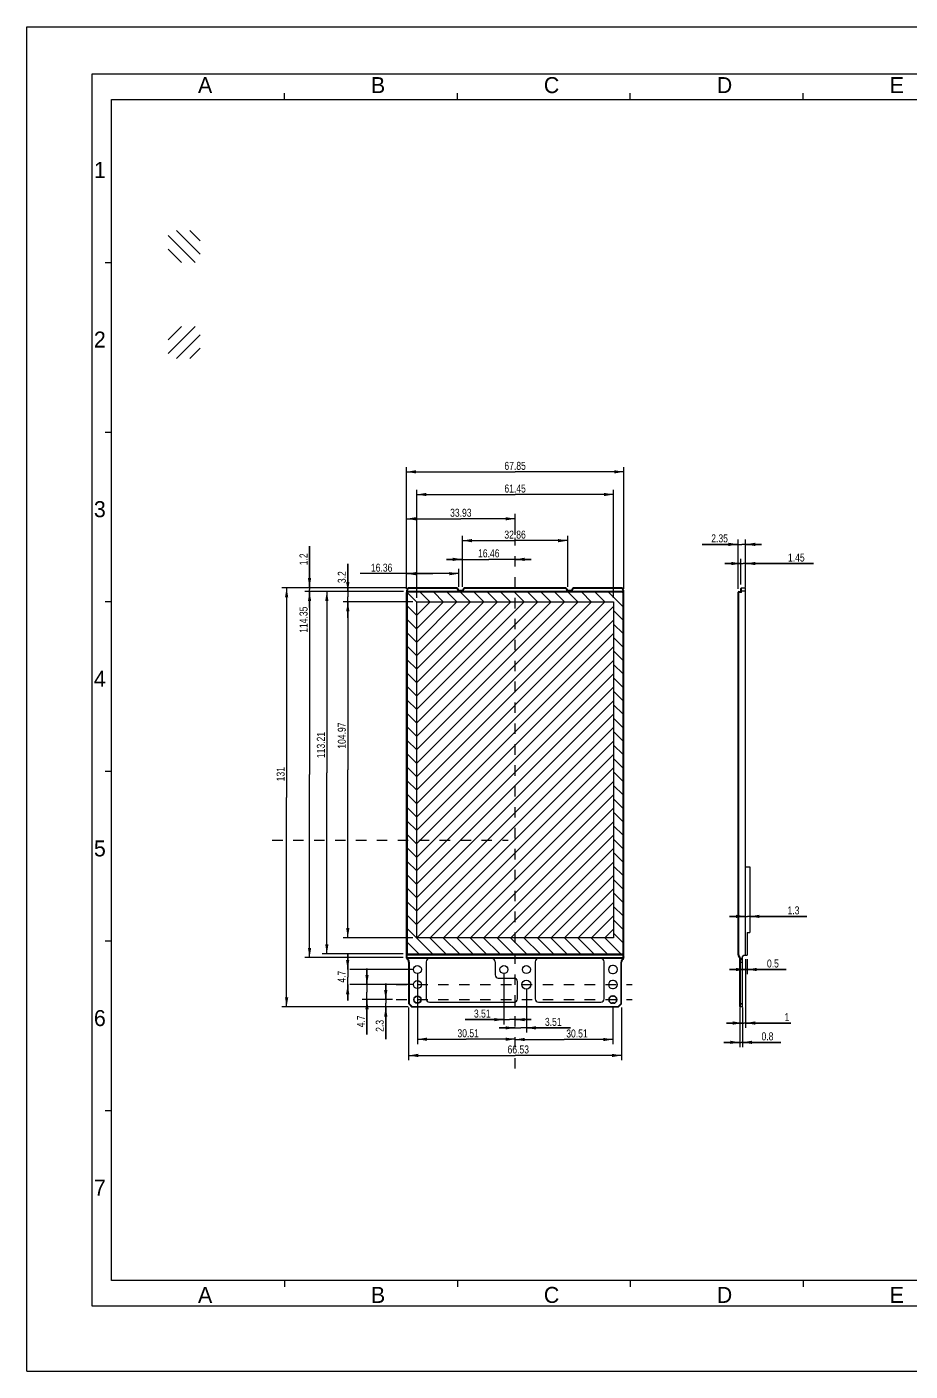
# Model space of a CAD drawing. Header units: millimetres. Extents: x 0 to 594, y 0 to 420.
# Drawn here: x 0 to 275.8, y 0 to 420 of the extents above; entities that cross this region are included whole.
import ezdxf

# ---------------------------------------------------------------- set-up
doc = ezdxf.new("R2010")
doc.units = ezdxf.units.MM
doc.header["$LTSCALE"] = 32.67
doc.linetypes.add('DASHED', pattern=[0.2, 0.1, -0.1])
doc.layers.get('0').update_dxf_attribs({"linetype": 'CONTINUOUS'})
doc.layers.add('5_CURVES', color=7, linetype='CONTINUOUS')
doc.layers.add('6_SURFS', color=7, linetype='CONTINUOUS')
doc.styles.get("Standard").update_dxf_attribs({"font": 'txt', "width": 0.8})
doc.styles.add('TEXTSTYLE_2', font='txt')
doc.dimstyles.new('DIMSTYLE_1', dxfattribs={"dimtxt": 2.5, "dimasz": 3, "dimexe": 1.5, "dimexo": 1.2, "dimtad": 1, "dimdsep": 46, "dimtxsty": 'STANDARD', "dimblk": '_FILLED', "dimblk1": '_FILLED', "dimblk2": '_FILLED', "dimcen": 0.09, "dimazin": 2, "dimtp": 0.01, "dimtm": 0.01, "dimtfac": 1, "dimtofl": 0, "dimtmove": 0, "dimatfit": 3, "dimldrblk": '_FILLED', "dimfxl": 1, "dimtolj": 1, "dimarcsym": 0})

# ---------------------------------------------------------------- blocks, each defined once
blk = doc.blocks.new('_FILLED')
at = {"color": 0, "linetype": 'BYBLOCK'}
blk.add_solid([(0, 0), (-1, 0.17), (-1, -0.17)], dxfattribs=at)
blk = doc.blocks.new('*D0')
at = {"color": 7, "linetype": 'CONTINUOUS'}
for p, q in [((136, 253.63), (131, 253.63)), ((131, 253.63), (144.23, 253.63)), ((136, 245.07), (136, 255.13)), ((157.46, 253.63), (144.23, 253.63)), ((152.46, 253.63), (157.46, 253.63))]:
    blk.add_line(p, q, dxfattribs=at)
at = {"color": 7, "linetype": 'CONTINUOUS', "xscale": 3, "yscale": 3, "zscale": 3}
blk.add_blockref('_FILLED', (136, 253.63), dxfattribs=at)
at = {"color": 7, "linetype": 'CONTINUOUS', "xscale": 3, "yscale": 3, "zscale": 3, "rotation": 180}
blk.add_blockref('_FILLED', (152.46, 253.63), dxfattribs=at)
at = {"color": 7, "linetype": 'CONTINUOUS', "insert": (144.23, 256.76), "char_height": 2.5, "width": 10, "attachment_point": 2, "line_spacing_factor": 0.9}
blk.add_mtext('16.46', dxfattribs=at)
blk = doc.blocks.new('*D1')
at = {"color": 7, "linetype": 'CONTINUOUS'}
for p, q in [((118.54, 244.97), (118.54, 267.81)), ((118.54, 266.31), (135.5, 266.31)), ((152.46, 266.31), (135.5, 266.31)), ((152.46, 261.33), (152.46, 267.81))]:
    blk.add_line(p, q, dxfattribs=at)
at = {"color": 7, "linetype": 'CONTINUOUS', "xscale": 3, "yscale": 3, "zscale": 3, "rotation": 180}
blk.add_blockref('_FILLED', (118.54, 266.31), dxfattribs=at)
at = {"color": 7, "linetype": 'CONTINUOUS', "xscale": 3, "yscale": 3, "zscale": 3}
blk.add_blockref('_FILLED', (152.46, 266.31), dxfattribs=at)
at = {"color": 7, "linetype": 'CONTINUOUS', "insert": (135.5, 269.44), "char_height": 2.5, "width": 10, "attachment_point": 2, "line_spacing_factor": 0.9}
blk.add_mtext('33.93', dxfattribs=at)
blk = doc.blocks.new('*D2')
at = {"color": 7, "linetype": 'CONTINUOUS'}
for p, q in [((155.97, 119.57), (155.97, 105.75)), ((152.46, 107.25), (147.46, 107.25)), ((147.46, 107.25), (154.22, 107.25)), ((169.77, 107.25), (154.22, 107.25)), ((155.97, 107.25), (169.77, 107.25))]:
    blk.add_line(p, q, dxfattribs=at)
at = {"color": 7, "linetype": 'CONTINUOUS', "xscale": 3, "yscale": 3, "zscale": 3}
blk.add_blockref('_FILLED', (152.46, 107.25), dxfattribs=at)
at = {"color": 7, "linetype": 'CONTINUOUS', "xscale": 3, "yscale": 3, "zscale": 3, "rotation": 180}
blk.add_blockref('_FILLED', (155.97, 107.25), dxfattribs=at)
at = {"color": 7, "linetype": 'CONTINUOUS', "insert": (161.77, 110.37), "char_height": 2.5, "width": 8, "attachment_point": 1, "line_spacing_factor": 0.9}
blk.add_mtext('3.51', dxfattribs=at)
blk = doc.blocks.new('*D3')
at = {"color": 7, "linetype": 'CONTINUOUS'}
for p, q in [((148.95, 124.27), (148.95, 108.33)), ((148.95, 109.83), (136.81, 109.83)), ((136.81, 109.83), (150.71, 109.83)), ((157.46, 109.83), (150.71, 109.83)), ((152.46, 109.83), (157.46, 109.83))]:
    blk.add_line(p, q, dxfattribs=at)
at = {"color": 7, "linetype": 'CONTINUOUS', "xscale": 3, "yscale": 3, "zscale": 3}
blk.add_blockref('_FILLED', (148.95, 109.83), dxfattribs=at)
at = {"color": 7, "linetype": 'CONTINUOUS', "xscale": 3, "yscale": 3, "zscale": 3, "rotation": 180}
blk.add_blockref('_FILLED', (152.46, 109.83), dxfattribs=at)
at = {"color": 7, "linetype": 'CONTINUOUS', "insert": (144.81, 112.96), "char_height": 2.5, "width": 8, "attachment_point": 3, "line_spacing_factor": 0.9}
blk.add_mtext('3.51', dxfattribs=at)
blk = doc.blocks.new('*D4')
at = {"color": 7, "linetype": 'CONTINUOUS'}
for p, q in [((121.95, 124.27), (121.95, 102.2)), ((121.95, 103.7), (137.21, 103.7)), ((152.46, 103.7), (137.21, 103.7))]:
    blk.add_line(p, q, dxfattribs=at)
at = {"color": 7, "linetype": 'CONTINUOUS', "xscale": 3, "yscale": 3, "zscale": 3, "rotation": 180}
blk.add_blockref('_FILLED', (121.95, 103.7), dxfattribs=at)
at = {"color": 7, "linetype": 'CONTINUOUS', "xscale": 3, "yscale": 3, "zscale": 3}
blk.add_blockref('_FILLED', (152.46, 103.7), dxfattribs=at)
at = {"color": 7, "linetype": 'CONTINUOUS', "insert": (137.79, 106.82), "char_height": 2.5, "width": 10, "attachment_point": 2, "line_spacing_factor": 0.9}
blk.add_mtext('30.51', dxfattribs=at)
blk = doc.blocks.new('*D5')
at = {"color": 7, "linetype": 'CONTINUOUS'}
for p, q in [((182.97, 113.72), (182.97, 102.11)), ((152.46, 103.61), (167.72, 103.61)), ((182.97, 103.61), (167.72, 103.61))]:
    blk.add_line(p, q, dxfattribs=at)
at = {"color": 7, "linetype": 'CONTINUOUS', "xscale": 3, "yscale": 3, "zscale": 3, "rotation": 180}
blk.add_blockref('_FILLED', (152.46, 103.61), dxfattribs=at)
at = {"color": 7, "linetype": 'CONTINUOUS', "xscale": 3, "yscale": 3, "zscale": 3}
blk.add_blockref('_FILLED', (182.97, 103.61), dxfattribs=at)
at = {"color": 7, "linetype": 'CONTINUOUS', "insert": (171.77, 106.74), "char_height": 2.5, "width": 10, "attachment_point": 2, "line_spacing_factor": 0.9}
blk.add_mtext('30.51', dxfattribs=at)
blk = doc.blocks.new('*D6')
at = {"color": 7, "linetype": 'CONTINUOUS'}
for p, q in [((112.06, 116.07), (112.06, 121.07)), ((112.06, 121.07), (112.06, 114.92)), ((114.15, 116.07), (110.56, 116.07)), ((119.08, 113.77), (110.56, 113.77)), ((112.06, 103.73), (112.06, 114.92)), ((112.06, 113.77), (112.06, 103.73))]:
    blk.add_line(p, q, dxfattribs=at)
at = {"color": 7, "linetype": 'CONTINUOUS', "xscale": 3, "yscale": 3, "zscale": 3}
for p, rotation in [((112.06, 116.07), 270), ((112.06, 113.77), 90)]:
    blk.add_blockref('_FILLED', p, dxfattribs=dict(at, rotation=rotation))
at = {"color": 7, "linetype": 'CONTINUOUS', "insert": (108.93, 109.73), "char_height": 2.5, "width": 6, "attachment_point": 3, "rotation": 90, "line_spacing_factor": 0.9}
blk.add_mtext('2.3', dxfattribs=at)
blk = doc.blocks.new('*D7')
at = {"color": 7, "linetype": 'CONTINUOUS'}
for p, q in [((106.2, 120.77), (106.2, 125.77)), ((106.2, 125.77), (106.2, 118.42)), ((114.15, 120.77), (104.7, 120.77)), ((106.2, 105.13), (106.2, 118.42)), ((114.15, 116.07), (104.7, 116.07)), ((106.2, 116.07), (106.2, 105.13))]:
    blk.add_line(p, q, dxfattribs=at)
at = {"color": 7, "linetype": 'CONTINUOUS', "xscale": 3, "yscale": 3, "zscale": 3}
for p, rotation in [((106.2, 120.77), 270), ((106.2, 116.07), 90)]:
    blk.add_blockref('_FILLED', p, dxfattribs=dict(at, rotation=rotation))
at = {"color": 7, "linetype": 'CONTINUOUS', "insert": (103.07, 111.13), "char_height": 2.5, "width": 6, "attachment_point": 3, "rotation": 90, "line_spacing_factor": 0.9}
blk.add_mtext('4.7', dxfattribs=at)
blk = doc.blocks.new('*D8')
at = {"color": 7, "linetype": 'CONTINUOUS'}
for p, q in [((118.54, 244.47), (118.54, 282.48)), ((186.39, 244.47), (186.39, 282.48)), ((118.54, 280.98), (152.46, 280.98)), ((186.39, 280.98), (152.46, 280.98))]:
    blk.add_line(p, q, dxfattribs=at)
at = {"color": 7, "linetype": 'CONTINUOUS', "xscale": 3, "yscale": 3, "zscale": 3, "rotation": 180}
blk.add_blockref('_FILLED', (118.54, 280.98), dxfattribs=at)
at = {"color": 7, "linetype": 'CONTINUOUS', "xscale": 3, "yscale": 3, "zscale": 3}
blk.add_blockref('_FILLED', (186.39, 280.98), dxfattribs=at)
at = {"color": 7, "linetype": 'CONTINUOUS', "insert": (152.46, 284.1), "char_height": 2.5, "width": 10, "attachment_point": 2, "line_spacing_factor": 0.9}
blk.add_mtext('67.85', dxfattribs=at)
blk = doc.blocks.new('*D9')
at = {"color": 7, "linetype": 'CONTINUOUS'}
for p, q in [((136, 245.07), (136, 260.98)), ((168.87, 245.07), (168.87, 260.98)), ((136, 259.48), (152.44, 259.48)), ((168.87, 259.48), (152.44, 259.48))]:
    blk.add_line(p, q, dxfattribs=at)
at = {"color": 7, "linetype": 'CONTINUOUS', "xscale": 3, "yscale": 3, "zscale": 3, "rotation": 180}
blk.add_blockref('_FILLED', (136, 259.48), dxfattribs=at)
at = {"color": 7, "linetype": 'CONTINUOUS', "xscale": 3, "yscale": 3, "zscale": 3}
blk.add_blockref('_FILLED', (168.87, 259.48), dxfattribs=at)
at = {"color": 7, "linetype": 'CONTINUOUS', "insert": (152.44, 262.61), "char_height": 2.5, "width": 10, "attachment_point": 2, "line_spacing_factor": 0.9}
blk.add_mtext('32.86', dxfattribs=at)
blk = doc.blocks.new('*D10')
at = {"color": 7, "linetype": 'CONTINUOUS'}
for p, q in [((126.72, 249.16), (104.12, 249.16)), ((118.54, 244.97), (118.54, 250.66)), ((118.54, 249.16), (126.72, 249.16)), ((134.89, 249.16), (126.72, 249.16)), ((134.89, 245.07), (134.89, 250.66))]:
    blk.add_line(p, q, dxfattribs=at)
at = {"color": 7, "linetype": 'CONTINUOUS', "xscale": 3, "yscale": 3, "zscale": 3, "rotation": 180}
blk.add_blockref('_FILLED', (118.54, 249.16), dxfattribs=at)
at = {"color": 7, "linetype": 'CONTINUOUS', "xscale": 3, "yscale": 3, "zscale": 3}
blk.add_blockref('_FILLED', (134.89, 249.16), dxfattribs=at)
at = {"color": 7, "linetype": 'CONTINUOUS', "insert": (114.12, 252.28), "char_height": 2.5, "width": 10, "attachment_point": 3, "line_spacing_factor": 0.9}
blk.add_mtext('16.36', dxfattribs=at)
blk = doc.blocks.new('*D11')
at = {"color": 7, "linetype": 'CONTINUOUS'}
for p, q in [((88.26, 244.77), (88.26, 257.8)), ((88.26, 257.8), (88.26, 244.17)), ((118.34, 244.77), (86.76, 244.77)), ((88.26, 238.57), (88.26, 244.17)), ((117.64, 243.57), (86.76, 243.57)), ((88.26, 243.57), (88.26, 238.57))]:
    blk.add_line(p, q, dxfattribs=at)
at = {"color": 7, "linetype": 'CONTINUOUS', "xscale": 3, "yscale": 3, "zscale": 3}
for p, rotation in [((88.26, 244.77), 270), ((88.26, 243.57), 90)]:
    blk.add_blockref('_FILLED', p, dxfattribs=dict(at, rotation=rotation))
at = {"color": 7, "linetype": 'CONTINUOUS', "insert": (85.13, 251.8), "char_height": 2.5, "width": 6, "attachment_point": 1, "rotation": 90, "line_spacing_factor": 0.9}
blk.add_mtext('1.2', dxfattribs=at)
blk = doc.blocks.new('*D12')
at = {"color": 7, "linetype": 'CONTINUOUS'}
for p, q in [((118.34, 244.77), (79.6, 244.77)), ((81.1, 244.77), (81.1, 179.27)), ((81.1, 113.77), (81.1, 179.27)), ((119.08, 113.77), (79.6, 113.77))]:
    blk.add_line(p, q, dxfattribs=at)
at = {"color": 7, "linetype": 'CONTINUOUS', "xscale": 3, "yscale": 3, "zscale": 3}
for p, rotation in [((81.1, 244.77), 90), ((81.1, 113.77), 270)]:
    blk.add_blockref('_FILLED', p, dxfattribs=dict(at, rotation=rotation))
at = {"color": 7, "linetype": 'CONTINUOUS', "insert": (77.98, 186.51), "char_height": 2.5, "width": 6, "attachment_point": 2, "rotation": 90, "line_spacing_factor": 0.9}
blk.add_mtext('131', dxfattribs=at)
blk = doc.blocks.new('*D13')
at = {"color": 7, "linetype": 'CONTINUOUS'}
for p, q in [((117.64, 243.57), (86.76, 243.57)), ((88.26, 243.57), (88.26, 186.4)), ((88.26, 129.22), (88.26, 186.4)), ((117.54, 129.22), (86.76, 129.22))]:
    blk.add_line(p, q, dxfattribs=at)
at = {"color": 7, "linetype": 'CONTINUOUS', "xscale": 3, "yscale": 3, "zscale": 3}
for p, rotation in [((88.26, 243.57), 90), ((88.26, 129.22), 270)]:
    blk.add_blockref('_FILLED', p, dxfattribs=dict(at, rotation=rotation))
at = {"color": 7, "linetype": 'CONTINUOUS', "insert": (85.13, 234.77), "char_height": 2.5, "width": 12, "attachment_point": 2, "rotation": 90, "line_spacing_factor": 0.9}
blk.add_mtext('114.35', dxfattribs=at)
blk = doc.blocks.new('*D14')
at = {"color": 7, "linetype": 'CONTINUOUS'}
for p, q in [((120.54, 240.37), (98.71, 240.37)), ((100.21, 240.37), (100.21, 187.88)), ((100.21, 135.4), (100.21, 187.88)), ((120.54, 135.4), (98.71, 135.4))]:
    blk.add_line(p, q, dxfattribs=at)
at = {"color": 7, "linetype": 'CONTINUOUS', "xscale": 3, "yscale": 3, "zscale": 3}
for p, rotation in [((100.21, 240.37), 90), ((100.21, 135.4), 270)]:
    blk.add_blockref('_FILLED', p, dxfattribs=dict(at, rotation=rotation))
at = {"color": 7, "linetype": 'CONTINUOUS', "insert": (97.08, 198.56), "char_height": 2.5, "width": 12, "attachment_point": 2, "rotation": 90, "line_spacing_factor": 0.9}
blk.add_mtext('104.97', dxfattribs=at)
blk = doc.blocks.new('*D15')
at = {"color": 7, "linetype": 'CONTINUOUS'}
for p, q in [((100.21, 243.57), (100.21, 252.2)), ((100.21, 252.2), (100.21, 241.97)), ((117.64, 243.57), (98.71, 243.57)), ((120.54, 240.37), (98.71, 240.37)), ((100.21, 235.37), (100.21, 241.97)), ((100.21, 240.37), (100.21, 235.37))]:
    blk.add_line(p, q, dxfattribs=at)
at = {"color": 7, "linetype": 'CONTINUOUS', "xscale": 3, "yscale": 3, "zscale": 3}
for p, rotation in [((100.21, 243.57), 270), ((100.21, 240.37), 90)]:
    blk.add_blockref('_FILLED', p, dxfattribs=dict(at, rotation=rotation))
at = {"color": 7, "linetype": 'CONTINUOUS', "insert": (97.08, 246.2), "char_height": 2.5, "width": 6, "attachment_point": 1, "rotation": 90, "line_spacing_factor": 0.9}
blk.add_mtext('3.2', dxfattribs=at)
blk = doc.blocks.new('*D16')
at = {"color": 7, "linetype": 'CONTINUOUS'}
for p, q in [((117.64, 243.57), (92.16, 243.57)), ((93.66, 243.57), (93.66, 186.97)), ((93.66, 130.36), (93.66, 186.97)), ((117.54, 130.36), (92.16, 130.36))]:
    blk.add_line(p, q, dxfattribs=at)
at = {"color": 7, "linetype": 'CONTINUOUS', "xscale": 3, "yscale": 3, "zscale": 3}
for p, rotation in [((93.66, 243.57), 90), ((93.66, 130.36), 270)]:
    blk.add_blockref('_FILLED', p, dxfattribs=dict(at, rotation=rotation))
at = {"color": 7, "linetype": 'CONTINUOUS', "insert": (90.54, 195.63), "char_height": 2.5, "width": 12, "attachment_point": 2, "rotation": 90, "line_spacing_factor": 0.9}
blk.add_mtext('113.21', dxfattribs=at)
blk = doc.blocks.new('*D17')
at = {"color": 7, "linetype": 'CONTINUOUS'}
for p, q in [((121.74, 241.57), (121.74, 275.39)), ((121.74, 273.89), (152.46, 273.89)), ((183.19, 273.89), (152.46, 273.89)), ((183.19, 241.57), (183.19, 275.39))]:
    blk.add_line(p, q, dxfattribs=at)
at = {"color": 7, "linetype": 'CONTINUOUS', "xscale": 3, "yscale": 3, "zscale": 3, "rotation": 180}
blk.add_blockref('_FILLED', (121.74, 273.89), dxfattribs=at)
at = {"color": 7, "linetype": 'CONTINUOUS', "xscale": 3, "yscale": 3, "zscale": 3}
blk.add_blockref('_FILLED', (183.19, 273.89), dxfattribs=at)
at = {"color": 7, "linetype": 'CONTINUOUS', "insert": (152.46, 277.01), "char_height": 2.5, "width": 10, "attachment_point": 2, "line_spacing_factor": 0.9}
blk.add_mtext('61.45', dxfattribs=at)
blk = doc.blocks.new('*D18')
at = {"color": 7, "linetype": 'CONTINUOUS'}
for p, q in [((119.2, 113.65), (119.2, 97.13)), ((185.72, 113.65), (185.72, 97.13)), ((119.2, 98.63), (152.46, 98.63)), ((185.72, 98.63), (152.46, 98.63))]:
    blk.add_line(p, q, dxfattribs=at)
at = {"color": 7, "linetype": 'CONTINUOUS', "xscale": 3, "yscale": 3, "zscale": 3, "rotation": 180}
blk.add_blockref('_FILLED', (119.2, 98.63), dxfattribs=at)
at = {"color": 7, "linetype": 'CONTINUOUS', "xscale": 3, "yscale": 3, "zscale": 3}
blk.add_blockref('_FILLED', (185.72, 98.63), dxfattribs=at)
at = {"color": 7, "linetype": 'CONTINUOUS', "insert": (153.44, 101.75), "char_height": 2.5, "width": 10, "attachment_point": 2, "line_spacing_factor": 0.9}
blk.add_mtext('66.53', dxfattribs=at)
blk = doc.blocks.new('*D19')
at = {"color": 7, "linetype": 'CONTINUOUS'}
for p, q in [((100.17, 125.47), (100.17, 130.47)), ((100.17, 130.47), (100.17, 123.12)), ((100.17, 115.77), (100.17, 123.12)), ((120.75, 125.47), (100.8, 125.47)), ((100.17, 120.77), (100.17, 115.77)), ((120.75, 120.77), (100.8, 120.77))]:
    blk.add_line(p, q, dxfattribs=at)
at = {"color": 7, "linetype": 'CONTINUOUS', "xscale": 3, "yscale": 3, "zscale": 3}
for p, rotation in [((100.17, 125.47), 270), ((100.17, 120.77), 90)]:
    blk.add_blockref('_FILLED', p, dxfattribs=dict(at, rotation=rotation))
at = {"color": 7, "linetype": 'CONTINUOUS', "insert": (97.05, 123.22), "char_height": 2.5, "width": 6, "attachment_point": 2, "rotation": 90, "line_spacing_factor": 0.9}
blk.add_mtext('4.7', dxfattribs=at)
blk = doc.blocks.new('*D20')
at = {"color": 7, "linetype": 'CONTINUOUS'}
for p, q in [((222.07, 258.31), (210.91, 258.31)), ((210.91, 258.31), (223.25, 258.31)), ((222.07, 244.47), (222.07, 259.81)), ((229.42, 258.31), (223.25, 258.31)), ((224.42, 244.97), (224.42, 259.81)), ((224.42, 258.31), (229.42, 258.31))]:
    blk.add_line(p, q, dxfattribs=at)
at = {"color": 7, "linetype": 'CONTINUOUS', "xscale": 3, "yscale": 3, "zscale": 3}
blk.add_blockref('_FILLED', (222.07, 258.31), dxfattribs=at)
at = {"color": 7, "linetype": 'CONTINUOUS', "xscale": 3, "yscale": 3, "zscale": 3, "rotation": 180}
blk.add_blockref('_FILLED', (224.42, 258.31), dxfattribs=at)
at = {"color": 7, "linetype": 'CONTINUOUS', "insert": (218.91, 261.44), "char_height": 2.5, "width": 8, "attachment_point": 3, "line_spacing_factor": 0.9}
blk.add_mtext('2.35', dxfattribs=at)
blk = doc.blocks.new('*D21')
at = {"color": 7, "linetype": 'CONTINUOUS'}
for p, q in [((222.97, 252.33), (217.97, 252.33)), ((217.97, 252.33), (223.7, 252.33)), ((222.97, 245.77), (222.97, 253.83)), ((245.67, 252.33), (223.7, 252.33)), ((224.42, 245.97), (224.42, 253.83)), ((224.42, 252.33), (245.67, 252.33))]:
    blk.add_line(p, q, dxfattribs=at)
at = {"color": 7, "linetype": 'CONTINUOUS', "xscale": 3, "yscale": 3, "zscale": 3}
blk.add_blockref('_FILLED', (222.97, 252.33), dxfattribs=at)
at = {"color": 7, "linetype": 'CONTINUOUS', "xscale": 3, "yscale": 3, "zscale": 3, "rotation": 180}
blk.add_blockref('_FILLED', (224.42, 252.33), dxfattribs=at)
at = {"color": 7, "linetype": 'CONTINUOUS', "insert": (237.67, 255.45), "char_height": 2.5, "width": 8, "attachment_point": 1, "line_spacing_factor": 0.9}
blk.add_mtext('1.45', dxfattribs=at)
blk = doc.blocks.new('*D22')
at = {"color": 7, "linetype": 'CONTINUOUS'}
for p, q in [((222.62, 113.65), (222.62, 101.22)), ((223.42, 113.65), (223.42, 101.22)), ((222.62, 102.72), (217.62, 102.72)), ((217.62, 102.72), (223.02, 102.72)), ((235.4, 102.72), (223.02, 102.72)), ((223.42, 102.72), (235.4, 102.72))]:
    blk.add_line(p, q, dxfattribs=at)
at = {"color": 7, "linetype": 'CONTINUOUS', "xscale": 3, "yscale": 3, "zscale": 3}
blk.add_blockref('_FILLED', (222.62, 102.72), dxfattribs=at)
at = {"color": 7, "linetype": 'CONTINUOUS', "xscale": 3, "yscale": 3, "zscale": 3, "rotation": 180}
blk.add_blockref('_FILLED', (223.42, 102.72), dxfattribs=at)
at = {"color": 7, "linetype": 'CONTINUOUS', "insert": (229.4, 105.85), "char_height": 2.5, "width": 6, "attachment_point": 1, "line_spacing_factor": 0.9}
blk.add_mtext('0.8', dxfattribs=at)
blk = doc.blocks.new('*D23')
at = {"color": 7, "linetype": 'CONTINUOUS'}
for p, q in [((224.42, 128.72), (224.42, 107.25)), ((223.42, 113.65), (223.42, 107.25)), ((223.42, 108.75), (218.42, 108.75)), ((218.42, 108.75), (223.92, 108.75)), ((238.6, 108.75), (223.92, 108.75)), ((224.42, 108.75), (238.6, 108.75))]:
    blk.add_line(p, q, dxfattribs=at)
at = {"color": 7, "linetype": 'CONTINUOUS', "xscale": 3, "yscale": 3, "zscale": 3}
blk.add_blockref('_FILLED', (223.42, 108.75), dxfattribs=at)
at = {"color": 7, "linetype": 'CONTINUOUS', "xscale": 3, "yscale": 3, "zscale": 3, "rotation": 180}
blk.add_blockref('_FILLED', (224.42, 108.75), dxfattribs=at)
at = {"color": 7, "linetype": 'CONTINUOUS', "insert": (236.6, 111.87), "char_height": 2.5, "width": 2, "attachment_point": 1, "line_spacing_factor": 0.9}
blk.add_mtext('1', dxfattribs=at)
blk = doc.blocks.new('*D24')
at = {"color": 7, "linetype": 'CONTINUOUS'}
for p, q in [((224.42, 128.72), (224.42, 123.98)), ((224.92, 128.72), (224.92, 123.98)), ((224.42, 125.48), (219.42, 125.48)), ((219.42, 125.48), (224.67, 125.48)), ((237.1, 125.48), (224.67, 125.48)), ((224.92, 125.48), (237.1, 125.48))]:
    blk.add_line(p, q, dxfattribs=at)
at = {"color": 7, "linetype": 'CONTINUOUS', "xscale": 3, "yscale": 3, "zscale": 3}
blk.add_blockref('_FILLED', (224.42, 125.48), dxfattribs=at)
at = {"color": 7, "linetype": 'CONTINUOUS', "xscale": 3, "yscale": 3, "zscale": 3, "rotation": 180}
blk.add_blockref('_FILLED', (224.92, 125.48), dxfattribs=at)
at = {"color": 7, "linetype": 'CONTINUOUS', "insert": (231.1, 128.61), "char_height": 2.5, "width": 6, "attachment_point": 1, "line_spacing_factor": 0.9}
blk.add_mtext('0.5', dxfattribs=at)
blk = doc.blocks.new('*D25')
at = {"color": 7, "linetype": 'CONTINUOUS'}
for p, q in [((224.42, 142.08), (219.42, 142.08)), ((219.42, 142.08), (225.07, 142.08)), ((243.53, 142.08), (225.07, 142.08)), ((225.72, 142.08), (243.53, 142.08))]:
    blk.add_line(p, q, dxfattribs=at)
at = {"color": 7, "linetype": 'CONTINUOUS', "xscale": 3, "yscale": 3, "zscale": 3}
blk.add_blockref('_FILLED', (224.42, 142.08), dxfattribs=at)
at = {"color": 7, "linetype": 'CONTINUOUS', "xscale": 3, "yscale": 3, "zscale": 3, "rotation": 180}
blk.add_blockref('_FILLED', (225.72, 142.08), dxfattribs=at)
at = {"color": 7, "linetype": 'CONTINUOUS', "insert": (237.53, 145.21), "char_height": 2.5, "width": 6, "attachment_point": 1, "line_spacing_factor": 0.9}
blk.add_mtext('1.3', dxfattribs=at)

msp = doc.modelspace()

# ---------------------------------------------------------------- linework, layer by layer
at = {"color": 7, "linetype": 'CONTINUOUS'}
for p, q in [((0, 0), (0, 420)), ((0, 420), (594, 420)), ((20.422, 20.309), (20.422, 405.309)), ((20.422, 405.309), (571.422, 405.309)), ((80.422, 397.309), (80.422, 399.309)), ((134.422, 397.309), (134.422, 399.309)), ((188.422, 397.309), (188.422, 399.309)), ((242.422, 397.309), (242.422, 399.309)), ((26.422, 28.309), (26.422, 397.309)), ((26.422, 397.309), (564.922, 397.309)), ((26.422, 346.309), (24.422, 346.309)), ((26.422, 293.309), (24.422, 293.309)), ((118.537, 243.771), (118.537, 243.271)), ((118.737, 243.771), (118.537, 243.771)), ((118.737, 243.771), (118.737, 243.554)), ((119.537, 244.571), (119.537, 244.771)), ((133.9, 244.771), (119.537, 244.771)), ((133.9, 244.571), (119.537, 244.571)), ((133.9, 244.571), (133.9, 244.771)), ((136.206, 243.671), (134.693, 243.671)), ((136.005, 243.871), (134.895, 243.871)), ((137, 244.571), (137, 244.771)), ((167.875, 244.771), (137, 244.771)), ((167.875, 244.571), (137, 244.571)), ((167.875, 244.571), (167.875, 244.771)), ((170.281, 243.671), (168.668, 243.671)), ((170.08, 243.871), (168.87, 243.871)), ((171.075, 244.571), (171.075, 244.771)), ((185.387, 244.771), (171.075, 244.771)), ((185.387, 244.571), (171.075, 244.571)), ((185.387, 244.571), (185.387, 244.771)), ((186.187, 243.554), (186.187, 243.771)), ((186.187, 243.771), (186.387, 243.771)), ((186.387, 243.271), (186.387, 243.771)), ((222.974, 244.571), (223.174, 244.771)), ((222.974, 243.554), (222.974, 244.571)), ((222.974, 243.771), (224.424, 243.771)), ((223.174, 243.271), (223.174, 244.771)), ((223.174, 244.771), (224.424, 244.771)), ((224.424, 129.922), (224.424, 244.771)), ((26.422, 240.309), (24.422, 240.309)), ((222.274, 243.571), (222.974, 243.571)), ((223.174, 243.271), (222.274, 243.271)), ((26.422, 187.309), (24.422, 187.309)), ((224.424, 157.571), (225.724, 157.571)), ((225.724, 157.571), (225.724, 137.021)), ((224.924, 137.021), (225.724, 137.021)), ((224.924, 137.021), (224.924, 129.922)), ((26.422, 134.309), (24.422, 134.309)), ((223.424, 129.422), (223.924, 129.922)), ((223.424, 129.071), (223.424, 129.422)), ((223.924, 129.922), (224.924, 129.922)), ((26.422, 81.309), (24.422, 81.309)), ((564.922, 28.309), (26.422, 28.309)), ((80.422, 28.309), (80.422, 26.309)), ((134.422, 28.309), (134.422, 26.309)), ((188.422, 28.309), (188.422, 26.309)), ((242.422, 28.309), (242.422, 26.309)), ((571.422, 20.309), (20.422, 20.309)), ((0, 0), (594, 0))]:
    msp.add_line(p, q, dxfattribs=at)
at = {"color": 7, "linetype": 'DASHED'}
for p, q in [((152.462, 94.561), (152.462, 260.132)), ((76.612, 165.915), (150.258, 165.915)), ((115.354, 120.771), (188.999, 120.771)), ((115.354, 116.071), (188.999, 116.071))]:
    msp.add_line(p, q, dxfattribs=at)
at = {"color": 7, "linetype": 'CONTINUOUS'}
for points in [[(134.895, 243.871), (134.796, 243.767), (134.693, 243.671)], [(136.005, 243.871), (136.104, 243.767), (136.206, 243.671)], [(137, 244.571), (136.735, 244.526), (136.498, 244.394), (136.319, 244.191), (136.218, 243.941), (136.206, 243.671)], [(168.87, 243.871), (168.771, 243.767), (168.668, 243.671)], [(170.08, 243.871), (170.179, 243.767), (170.281, 243.671)], [(171.075, 244.571), (170.81, 244.526), (170.573, 244.394), (170.394, 244.191), (170.293, 243.941), (170.281, 243.671)]]:
    msp.add_lwpolyline(points, dxfattribs=at)
for centre, radius, start, end in [((119.537, 243.771), 1, 90, 180), ((119.537, 243.771), 0.8, 90, 180), ((133.9, 243.771), 1, 5.73917, 90), ((133.9, 243.771), 0.8, 352.81924, 90), ((137, 243.771), 1, 90, 174.26083), ((167.875, 243.771), 1, 5.73917, 90), ((167.875, 243.771), 0.8, 352.81924, 90), ((171.075, 243.771), 1, 90, 174.26083), ((185.387, 243.771), 1, 0, 90), ((185.387, 243.771), 0.8, 0, 90)]:
    msp.add_arc(centre, radius, start, end, dxfattribs=at)
msp.add_ellipse((222.874, 243.271), major_axis=(0.3, 0), ratio=1, start_param=0, end_param=1.2309594, dxfattribs=at)
at = {"layer": '5_CURVES', "color": 7, "linetype": 'CONTINUOUS'}
for p, q in [((52.528, 346.392), (44.127, 354.792)), ((54.127, 348.993), (46.728, 356.392)), ((54.127, 353.193), (50.928, 356.392)), ((48.327, 346.392), (44.127, 350.592)), ((44.127, 322.192), (48.327, 326.392)), ((44.127, 317.992), (52.528, 326.392)), ((46.728, 316.392), (54.127, 323.791)), ((50.928, 316.392), (54.127, 319.591)), ((118.737, 243.271), (118.737, 130.364)), ((121.737, 240.271), (118.737, 243.271)), ((186.087, 243.371), (118.837, 243.371)), ((121.737, 236.203), (125.905, 240.371)), ((121.737, 232.003), (130.105, 240.371)), ((121.737, 227.803), (134.305, 240.371)), ((121.737, 223.603), (138.505, 240.371)), ((121.737, 219.402), (142.706, 240.371)), ((121.737, 215.202), (146.906, 240.371)), ((121.737, 211.002), (151.106, 240.371)), ((121.737, 206.802), (155.306, 240.371)), ((121.737, 202.602), (159.506, 240.371)), ((121.737, 198.401), (163.707, 240.371)), ((121.737, 135.398), (121.737, 240.371)), ((121.737, 194.201), (167.907, 240.371)), ((121.737, 190.001), (172.107, 240.371)), ((121.737, 185.801), (176.307, 240.371)), ((121.737, 181.6), (180.508, 240.371)), ((121.737, 240.371), (183.187, 240.371)), ((125.837, 240.371), (122.837, 243.371)), ((130.038, 240.371), (127.038, 243.371)), ((134.238, 240.371), (131.238, 243.371)), ((138.438, 240.371), (135.438, 243.371)), ((142.638, 240.371), (139.638, 243.371)), ((146.839, 240.371), (143.839, 243.371)), ((151.039, 240.371), (148.039, 243.371)), ((155.239, 240.371), (152.239, 243.371)), ((159.439, 240.371), (156.439, 243.371)), ((163.639, 240.371), (160.639, 243.371)), ((167.84, 240.371), (164.84, 243.371)), ((172.04, 240.371), (169.04, 243.371)), ((176.24, 240.371), (173.24, 243.371)), ((180.44, 240.371), (177.44, 243.371)), ((186.187, 238.824), (181.64, 243.371)), ((183.187, 240.371), (183.187, 135.369)), ((186.187, 243.024), (185.841, 243.371)), ((186.187, 130.364), (186.187, 243.271)), ((222.074, 130.364), (222.074, 243.371)), ((121.737, 236.071), (118.737, 239.071)), ((121.737, 177.4), (183.187, 238.85)), ((186.187, 234.624), (183.187, 237.624)), ((121.737, 231.87), (118.737, 234.87)), ((121.737, 173.2), (183.187, 234.65)), ((186.187, 230.424), (183.187, 233.424)), ((121.737, 227.67), (118.737, 230.67)), ((121.737, 169), (183.187, 230.45)), ((186.187, 226.223), (183.187, 229.223)), ((121.737, 223.47), (118.737, 226.47)), ((121.737, 164.8), (183.187, 226.25)), ((186.187, 222.023), (183.187, 225.023)), ((121.737, 219.27), (118.737, 222.27)), ((121.737, 160.599), (183.187, 222.049)), ((186.187, 217.823), (183.187, 220.823)), ((121.737, 215.069), (118.737, 218.069)), ((121.737, 156.399), (183.187, 217.849)), ((186.187, 213.623), (183.187, 216.623)), ((121.737, 210.869), (118.737, 213.869)), ((121.737, 152.199), (183.187, 213.649)), ((186.187, 209.422), (183.187, 212.422)), ((121.737, 206.669), (118.737, 209.669)), ((121.737, 147.999), (183.187, 209.449)), ((186.187, 205.222), (183.187, 208.222)), ((121.737, 202.469), (118.737, 205.469)), ((121.737, 143.799), (183.187, 205.249)), ((186.187, 201.022), (183.187, 204.022)), ((121.737, 198.269), (118.737, 201.269)), ((121.737, 139.598), (183.187, 201.048)), ((186.187, 196.822), (183.187, 199.822)), ((121.737, 194.068), (118.737, 197.068)), ((121.737, 135.398), (183.187, 196.848)), ((186.187, 192.622), (183.187, 195.622)), ((121.737, 189.868), (118.737, 192.868)), ((125.935, 135.396), (183.187, 192.648)), ((186.187, 188.421), (183.187, 191.421)), ((121.737, 185.668), (118.737, 188.668)), ((130.134, 135.394), (183.187, 188.448)), ((186.187, 184.221), (183.187, 187.221)), ((121.737, 181.468), (118.737, 184.468)), ((134.332, 135.392), (183.187, 184.247)), ((186.187, 180.021), (183.187, 183.021)), ((121.737, 177.268), (118.737, 180.268)), ((138.53, 135.39), (183.187, 180.047)), ((186.187, 175.821), (183.187, 178.821)), ((121.737, 173.067), (118.737, 176.067)), ((142.728, 135.388), (183.187, 175.847)), ((186.187, 171.621), (183.187, 174.621)), ((121.737, 168.867), (118.737, 171.867)), ((146.927, 135.386), (183.187, 171.647)), ((186.187, 167.42), (183.187, 170.42)), ((121.737, 164.667), (118.737, 167.667)), ((151.125, 135.384), (183.187, 167.447)), ((186.187, 163.22), (183.187, 166.22)), ((121.737, 160.467), (118.737, 163.467)), ((155.323, 135.382), (183.187, 163.246)), ((186.187, 159.02), (183.187, 162.02)), ((121.737, 156.266), (118.737, 159.266)), ((159.521, 135.38), (183.187, 159.046)), ((186.187, 154.82), (183.187, 157.82)), ((121.737, 152.066), (118.737, 155.066)), ((163.719, 135.378), (183.187, 154.846)), ((186.187, 150.619), (183.187, 153.619)), ((121.737, 147.866), (118.737, 150.866)), ((167.918, 135.376), (183.187, 150.646)), ((186.187, 146.419), (183.187, 149.419)), ((121.737, 143.666), (118.737, 146.666)), ((172.116, 135.374), (183.187, 146.446)), ((186.187, 142.219), (183.187, 145.219)), ((121.737, 139.466), (118.737, 142.466)), ((176.314, 135.372), (183.187, 142.245)), ((186.187, 138.019), (183.187, 141.019)), ((126.639, 130.364), (118.737, 138.265)), ((183.187, 135.369), (121.737, 135.398)), ((130.839, 130.364), (125.807, 135.396)), ((135.039, 130.364), (130.009, 135.394)), ((139.24, 130.364), (134.211, 135.392)), ((143.44, 130.364), (138.413, 135.39)), ((147.64, 130.364), (142.616, 135.388)), ((151.84, 130.364), (146.818, 135.386)), ((156.041, 130.364), (151.02, 135.384)), ((160.241, 130.364), (155.222, 135.382)), ((164.441, 130.364), (159.424, 135.38)), ((168.641, 130.364), (163.627, 135.378)), ((172.841, 130.364), (167.829, 135.376)), ((177.042, 130.364), (172.031, 135.374)), ((181.242, 130.364), (176.233, 135.372)), ((185.442, 130.364), (180.435, 135.37)), ((180.512, 135.37), (183.187, 138.045)), ((186.187, 133.819), (183.187, 136.819)), ((122.439, 130.364), (118.737, 134.065)), ((118.737, 130.364), (186.187, 130.364))]:
    msp.add_line(p, q, dxfattribs=at)
for centre, start, end in [((118.837, 243.271), 90, 180), ((186.087, 243.271), 0, 90)]:
    msp.add_arc(centre, 0.1, start, end, dxfattribs=at)
at = {"layer": '6_SURFS', "color": 7, "linetype": 'CONTINUOUS'}
for p, q in [((118.537, 129.071), (118.537, 243.271)), ((118.737, 243.271), (118.537, 243.271)), ((118.737, 129.055), (118.737, 243.271)), ((118.837, 243.371), (118.837, 243.571)), ((186.087, 243.571), (118.837, 243.571)), ((186.087, 243.371), (118.837, 243.371)), ((186.087, 243.371), (186.087, 243.571)), ((186.187, 129.055), (186.187, 243.271)), ((186.187, 243.271), (186.387, 243.271)), ((186.387, 129.071), (186.387, 243.271)), ((222.074, 130.064), (222.074, 243.371)), ((222.074, 243.271), (222.274, 243.271)), ((222.274, 130.064), (222.274, 243.571)), ((118.537, 130.064), (186.387, 130.064)), ((118.538, 129.044), (118.738, 129.055)), ((118.637, 129.064), (118.737, 129.063)), ((118.737, 129.223), (186.187, 129.223)), ((118.738, 129.055), (186.187, 129.055)), ((118.87, 128.822), (118.758, 128.656)), ((119.4, 127.826), (119.2, 127.826)), ((119.2, 127.826), (119.2, 114.854)), ((119.4, 127.826), (119.4, 114.854)), ((124.7, 127.871), (124.7, 116.271)), ((145.2, 128.871), (125.7, 128.871)), ((146.2, 127.871), (146.2, 123.771)), ((158.725, 127.871), (158.725, 116.271)), ((179.225, 128.871), (159.725, 128.871)), ((180.225, 116.271), (180.225, 127.871)), ((183.125, 126.721), (182.825, 126.721)), ((185.525, 127.826), (185.725, 127.826)), ((185.525, 114.854), (185.525, 127.826)), ((185.725, 114.854), (185.725, 127.826)), ((186.055, 128.822), (186.166, 128.656)), ((186.187, 129.055), (186.387, 129.044)), ((222.074, 130.064), (222.274, 130.064)), ((222.641, 129.391), (222.533, 129.223)), ((222.624, 129.063), (222.824, 129.071)), ((222.624, 113.971), (222.624, 129.055)), ((222.624, 127.826), (223.424, 127.826)), ((222.824, 129.071), (223.424, 129.071)), ((222.824, 113.771), (222.824, 129.044)), ((222.824, 128.656), (223.424, 128.656)), ((223.424, 113.771), (223.424, 129.071)), ((147.2, 122.771), (152.2, 122.771)), ((182.825, 124.221), (183.125, 124.221)), ((183.125, 122.021), (182.825, 122.021)), ((153.2, 116.271), (153.2, 121.771)), ((182.825, 119.521), (183.125, 119.521)), ((119.4, 114.854), (119.2, 114.854)), ((119.4, 114.854), (119.258, 114.712)), ((119.258, 114.712), (120.141, 113.829)), ((119.4, 114.854), (120.283, 113.971)), ((120.283, 113.971), (120.141, 113.829)), ((120.283, 113.971), (184.642, 113.971)), ((120.283, 113.971), (120.283, 113.771)), ((120.283, 113.771), (184.642, 113.771)), ((125.7, 115.271), (152.2, 115.271)), ((159.725, 115.271), (179.225, 115.271)), ((182.825, 117.221), (183.125, 117.221)), ((182.825, 117.221), (182.825, 117.121)), ((182.825, 117.121), (183.125, 117.121)), ((183.125, 115.021), (182.825, 115.021)), ((182.825, 114.921), (182.825, 115.021)), ((183.125, 114.921), (182.825, 114.921)), ((183.125, 117.221), (183.125, 117.121)), ((183.125, 114.921), (183.125, 115.021)), ((184.642, 113.971), (185.525, 114.854)), ((184.642, 113.971), (184.783, 113.829)), ((184.642, 113.971), (184.642, 113.771)), ((184.783, 113.829), (185.666, 114.712)), ((185.525, 114.854), (185.725, 114.854)), ((185.525, 114.854), (185.666, 114.712)), ((222.624, 114.854), (223.424, 114.854)), ((222.824, 114.712), (223.424, 114.712)), ((223.424, 113.829), (222.824, 113.829)), ((223.424, 113.771), (222.824, 113.771))]:
    msp.add_line(p, q, dxfattribs=at)
for points in [[(118.737, 129.223), (118.637, 129.246), (118.564, 129.307), (118.537, 129.391)], [(118.537, 129.071), (118.564, 129.067), (118.637, 129.064)], [(186.387, 129.391), (186.36, 129.307), (186.287, 129.246), (186.187, 129.223)], [(186.187, 129.063), (186.287, 129.064), (186.36, 129.067), (186.387, 129.071)], [(222.624, 129.055), (222.651, 129.05), (222.724, 129.046), (222.824, 129.044)], [(222.624, 128.822), (222.651, 128.739), (222.724, 128.678), (222.824, 128.656)], [(222.824, 129.071), (222.824, 129.057), (222.824, 129.044)], [(222.624, 114.854), (222.651, 114.783), (222.725, 114.731), (222.824, 114.712)], [(222.624, 113.971), (222.651, 113.9), (222.725, 113.848), (222.824, 113.829)]]:
    msp.add_lwpolyline(points, dxfattribs=at)
for centre, radius in [((121.95, 125.471), 1.25), ((148.95, 125.471), 1.25), ((155.975, 125.471), 1.25), ((121.95, 120.771), 1.25), ((155.975, 120.771), 1.4), ((121.95, 116.071), 1.15), ((121.95, 116.071), 1.05)]:
    msp.add_circle(centre, radius, dxfattribs=at)
for centre, radius, start, end in [((118.837, 243.271), 0.3, 90, 180), ((118.837, 243.271), 0.1, 90, 180), ((186.087, 243.271), 0.3, 0, 90), ((186.087, 243.271), 0.1, 0, 90), ((222.274, 243.371), 0.2, 90, 180), ((119.037, 129.071), 0.5, 180, 236.05939), ((119.037, 129.071), 0.3, 183.03181, 236.05939), ((118.2, 127.826), 1, 0, 56.05939), ((118.2, 127.826), 1.2, 0, 56.05939), ((125.7, 127.871), 1, 90, 180), ((145.2, 127.871), 1, 0, 90), ((159.725, 127.871), 1, 90, 180), ((179.225, 127.871), 1, 0, 90), ((182.825, 125.471), 1.25, 90, 270), ((183.125, 125.471), 1.25, 270, 90), ((186.725, 127.826), 1.2, 123.94061, 180), ((186.725, 127.826), 1, 123.94061, 180), ((185.887, 129.071), 0.3, 303.94061, 356.96819), ((185.887, 129.071), 0.5, 303.94061, 360), ((223.074, 130.064), 1, 180, 237.20283), ((223.074, 130.064), 0.8, 180.00379, 237.20283), ((222.424, 129.055), 0.2, 0, 57.20283), ((222.424, 129.055), 0.4, 2.27339, 57.20284), ((147.2, 123.771), 1, 180, 270), ((152.2, 121.771), 1, 0, 90), ((182.825, 120.771), 1.25, 90, 270), ((183.125, 120.771), 1.25, 270, 90), ((119.4, 114.854), 0.2, 180, 225), ((120.283, 113.971), 0.2, 225, 270), ((125.7, 116.271), 1, 180, 270), ((152.2, 116.271), 1, 270, 360), ((159.725, 116.271), 1, 180, 270), ((179.225, 116.271), 1, 270, 360), ((182.825, 116.071), 1.15, 90, 270), ((182.825, 116.071), 1.05, 90, 270), ((183.125, 116.071), 1.15, 270, 90), ((183.125, 116.071), 1.05, 270, 90), ((184.642, 113.971), 0.2, 270, 315), ((185.525, 114.854), 0.2, 315, 360), ((222.824, 113.971), 0.2, 180, 270)]:
    msp.add_arc(centre, radius, start, end, dxfattribs=at)

# ---------------------------------------------------------------- texts
at = {"color": 7, "linetype": 'CONTINUOUS', "char_height": 5, "width": 5, "attachment_point": 1, "line_spacing_factor": 0.9, "style": 'TEXTSTYLE_2'}
for s, insert in [('A', (53.422, 404.309)), ('B', (107.422, 404.309)), ('C', (161.422, 404.309)), ('D', (215.422, 404.309)), ('E', (269.422, 404.309)), ('1', (20.922, 377.809)), ('2', (20.922, 324.809)), ('3', (20.922, 271.809)), ('4', (20.922, 218.809)), ('5', (20.922, 165.809)), ('6', (20.922, 112.809)), ('7', (20.922, 59.809)), ('A', (53.422, 26.309)), ('B', (107.422, 26.309)), ('C', (161.422, 26.309)), ('D', (215.422, 26.309)), ('E', (269.422, 26.309))]:
    msp.add_mtext(s, dxfattribs=dict(at, insert=insert))

# ---------------------------------------------------------------- dimensions: what is measured, and where the dimension line sits
at = {"color": 7, "linetype": 'CONTINUOUS'}
for base, p1, p2, picture, middle in [((186.387, 280.979), (118.537, 243.271), (186.387, 243.271), '*D8', (152.525, 280.979)), ((183.187, 273.889), (121.737, 240.371), (183.187, 240.371), '*D17', (152.525, 273.889)), ((168.8697, 259.4808), (136.0048, 243.8707), (168.8697, 243.8707), '*D9', (152.4373, 259.4808)), ((224.424, 258.313), (222.074, 243.271), (224.424, 243.771), '*D20', (214.973, 258.313)), ((134.895, 249.155), (118.537, 243.771), (134.895, 243.871), '*D10', (109.367, 249.155)), ((224.424, 252.326), (222.974, 244.571), (224.424, 244.771), '*D21', (241.978, 252.326)), ((155.975, 107.25), (152.462, 94.561), (155.975, 120.771), '*D2', (165.519, 107.25)), ((185.724755732, 98.626266007), (119.199755732, 114.853589928), (185.724755732, 114.853589928), '*D18', (153.504261475, 98.626266007)), ((182.975, 103.613), (152.462, 94.561), (182.975, 114.921), '*D5', (171.521, 103.613)), ((223.424, 102.723), (222.624, 114.854), (223.424, 114.854), '*D22', (232.464, 102.723))]:
    dim = msp.add_linear_dim(base=base, p1=p1, p2=p2, dimstyle='DIMSTYLE_1', dxfattribs=at)
    dim.commit()
    dim.dimension.update_dxf_attribs({"geometry": picture, "text_midpoint": middle, "dimtype": 160})
for base, p1, p2, angle, picture, middle in [((118.537255732, 266.310237791), (152.462255732, 260.132452042), (118.537255732, 243.770747215), 180, '*D1', (135.562259262, 266.310237791)), ((88.258, 243.571), (119.537, 244.771), (118.837, 243.571), 270, '*D11', (88.258, 255.049)), ((136.005, 253.634), (152.462, 260.132), (136.005, 243.871), 180, '*D0', (144.484, 253.634)), ((100.206, 240.371), (118.837, 243.571), (121.737, 240.371), 270, '*D15', (100.206, 249.203)), ((81.104, 113.771), (119.537, 244.771), (120.283, 113.771), 270, '*D12', (81.104, 186.507)), ((88.258, 243.571), (118.737, 129.223), (118.837, 243.571), 90, '*D13', (88.258, 235.087)), ((93.662, 243.571), (118.737, 130.364), (118.837, 243.571), 90, '*D16', (93.662, 195.626)), ((100.205, 240.371), (121.737, 135.398), (121.737, 240.371), 90, '*D14', (100.205, 198.807)), ((224.424, 142.085), (225.724, 137.021), (224.424, 129.922), 180, '*D25', (240.847, 142.085)), ((100.174, 120.771), (121.95, 125.471), (121.95, 120.771), 270, '*D19', (100.174, 123.225)), ((223.424, 108.749), (224.424, 129.922), (223.424, 114.854), 180, '*D23', (237.605, 108.749)), ((224.424, 125.484), (224.924, 129.922), (224.424, 129.922), 180, '*D24', (234.167, 125.484)), ((106.198, 116.071), (115.354, 120.771), (115.354, 116.071), 270, '*D7', (106.198, 108.126)), ((121.95, 103.698), (152.462, 94.561), (121.95, 125.471), 180, '*D4', (137.542, 103.698)), ((148.95, 109.834), (152.462, 94.561), (148.95, 125.471), 180, '*D3', (140.563, 109.834)), ((112.06, 116.071), (120.283, 113.771), (115.354, 116.071), 90, '*D6', (112.06, 106.793))]:
    dim = msp.add_linear_dim(base=base, p1=p1, p2=p2, angle=angle, dimstyle='DIMSTYLE_1', dxfattribs=at)
    dim.commit()
    dim.dimension.update_dxf_attribs({"geometry": picture, "text_midpoint": middle, "dimtype": 160})

doc.saveas('drawing.dxf')
